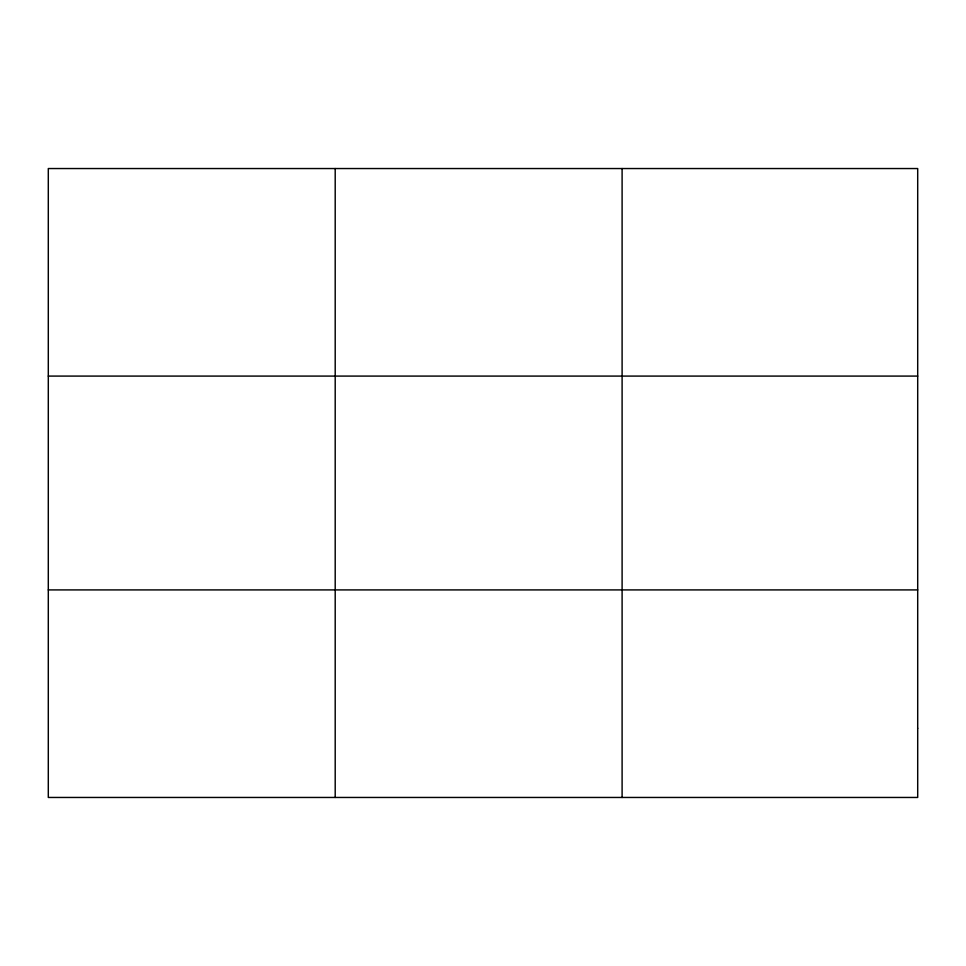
<?xml version="1.0" encoding="UTF-8"?>
<svg xmlns="http://www.w3.org/2000/svg" width="966" height="966" viewBox="0 0 966 966"><rect width="100%" height="100%" fill="white"/><g stroke="black" fill="none" stroke-linecap="round" stroke-linejoin="round"><path stroke-width="1.45" d="M335.202 797.457L335.202 168.543M622.104 797.457L622.104 168.543M48.3 376.088L917.7 376.088M48.3 589.912L917.7 589.912M917.7 728.267L917.7 797.457L48.3 797.457L48.3 168.543L917.7 168.543L917.7 728.267"/></g></svg>
